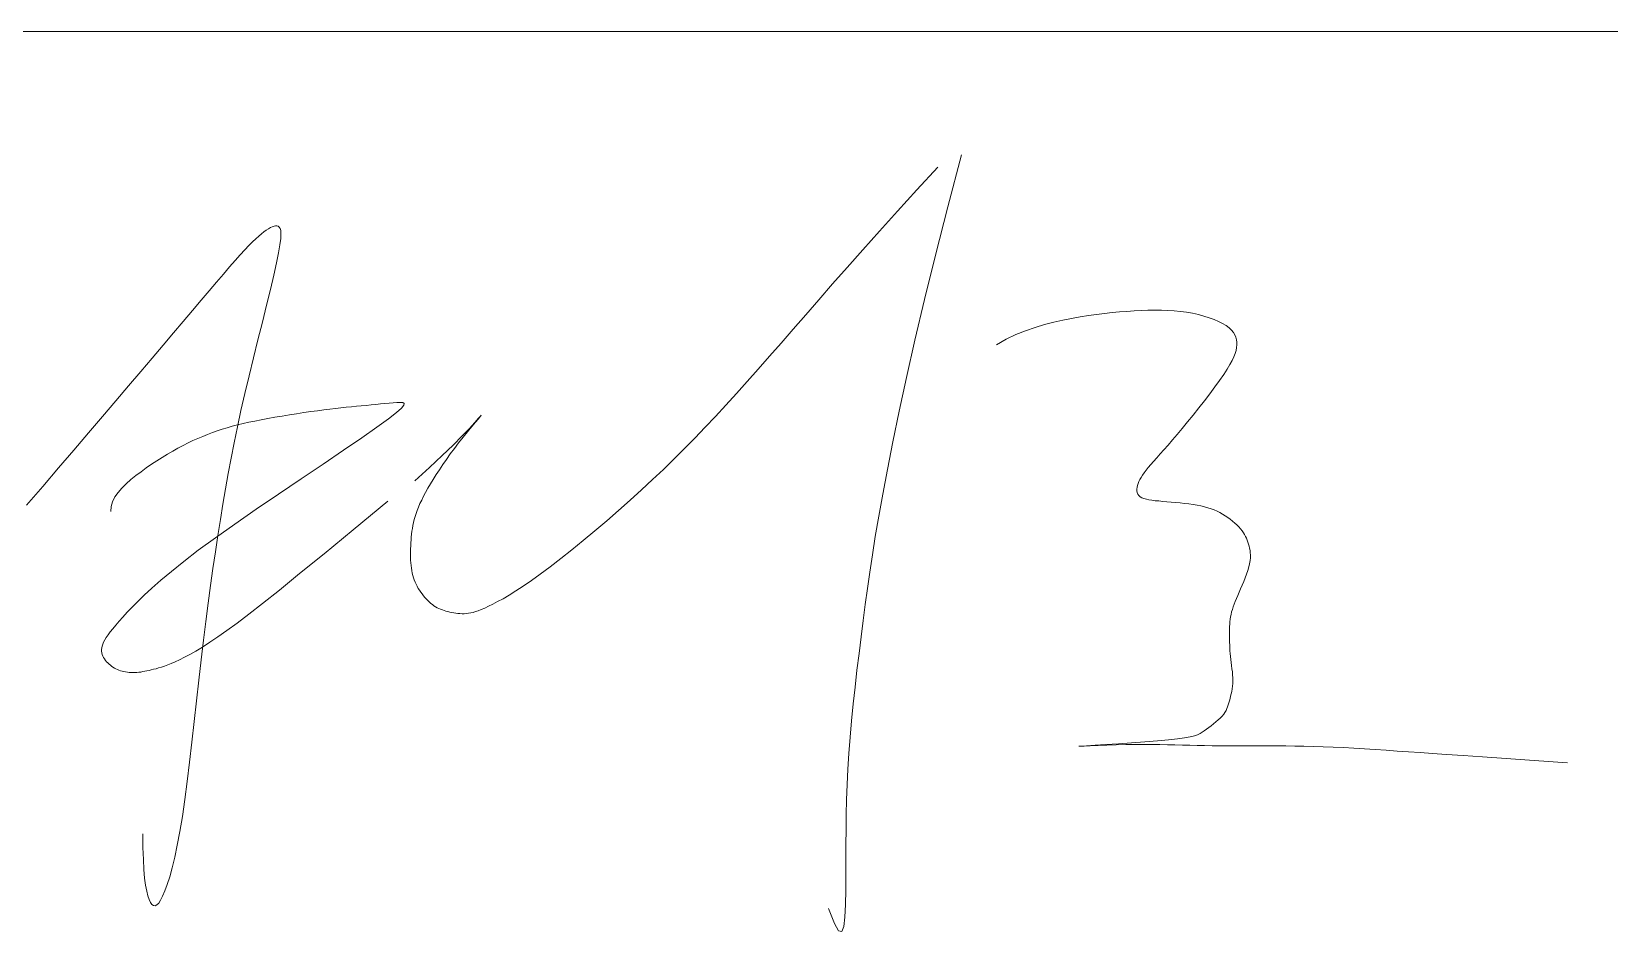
# Model space of a CAD drawing. Header units: millimetres. Extents: x 48 to 11980, y 100 to 8500.
# Drawn here: x 11536.3 to 11745.6, y 2240 to 2359.3 of the extents above; entities that cross this region are included whole.
import ezdxf

# ---------------------------------------------------------------- set-up
doc = ezdxf.new("R2010")
doc.units = ezdxf.units.MM
doc.linetypes.add('XKITLINE00', pattern=[0])
doc.layers.add('OtherObjectType', color=1, linetype='Continuous', lineweight=0)

# ---------------------------------------------------------------- blocks, each defined once
blk = doc.blocks.new('*A5')
at = {"layer": 'OtherObjectType', "color": 7, "linetype": 'XKITLINE00', "lineweight": 0}
for p, q in [((10798, 2359.29), (11879.38, 2359.29)), ((11659.63, 2342.96), (11657.8, 2336.04)), ((11653.71, 2338.31), (11656.48, 2341.33)), ((11651.14, 2335.49), (11653.71, 2338.31)), ((11657.8, 2336.04), (11656.17, 2329.65)), ((11568.45, 2333.5), (11568.65, 2333.54)), ((11568.65, 2333.54), (11568.84, 2333.53)), ((11568.84, 2333.53), (11569, 2333.48)), ((11648.76, 2332.85), (11651.14, 2335.49)), ((11565.61, 2331.4), (11566.04, 2331.81)), ((11566.04, 2331.81), (11566.43, 2332.17)), ((11566.43, 2332.17), (11566.79, 2332.47)), ((11566.79, 2332.47), (11567.12, 2332.73)), ((11567.12, 2332.73), (11567.42, 2332.95)), ((11567.42, 2332.95), (11567.71, 2333.15)), ((11567.71, 2333.15), (11567.97, 2333.3)), ((11567.97, 2333.3), (11568.22, 2333.42)), ((11568.22, 2333.42), (11568.45, 2333.5)), ((11569, 2333.48), (11569.15, 2333.38)), ((11569.15, 2333.38), (11569.26, 2333.19)), ((11569.34, 2331.85), (11569.23, 2331.02)), ((11569.26, 2333.19), (11569.34, 2332.9)), ((11569.34, 2332.9), (11569.37, 2332.46)), ((11569.37, 2332.46), (11569.34, 2331.85)), ((11646.54, 2330.37), (11648.76, 2332.85)), ((11563.31, 2328.95), (11563.98, 2329.7)), ((11563.98, 2329.7), (11564.59, 2330.35)), ((11564.59, 2330.35), (11565.13, 2330.92)), ((11565.13, 2330.92), (11565.61, 2331.4)), ((11569.05, 2329.96), (11568.78, 2328.62)), ((11569.23, 2331.02), (11569.05, 2329.96)), ((11644.48, 2328.03), (11646.54, 2330.37)), ((11656.17, 2329.65), (11654.73, 2323.76)), ((11561.73, 2327.14), (11562.56, 2328.1)), ((11562.56, 2328.1), (11563.31, 2328.95)), ((11568.78, 2328.62), (11568.41, 2326.99)), ((11642.54, 2325.83), (11644.48, 2328.03)), ((11559.83, 2324.92), (11560.82, 2326.08)), ((11560.82, 2326.08), (11561.73, 2327.14)), ((11568.41, 2326.99), (11567.97, 2325.11)), ((11640.71, 2323.74), (11642.54, 2325.83)), ((11557.63, 2322.31), (11558.77, 2323.66)), ((11558.77, 2323.66), (11559.83, 2324.92)), ((11567.97, 2325.11), (11567.45, 2323.02)), ((11638.98, 2321.75), (11640.71, 2323.74)), ((11654.73, 2323.76), (11653.46, 2318.37)), ((11556.41, 2320.86), (11557.63, 2322.31)), ((11567.45, 2323.02), (11566.9, 2320.78)), ((11637.31, 2319.84), (11638.98, 2321.75)), ((11671.86, 2320.76), (11673.06, 2321.03)), ((11673.06, 2321.03), (11674.22, 2321.25)), ((11674.22, 2321.25), (11675.36, 2321.46)), ((11675.36, 2321.46), (11676.46, 2321.63)), ((11676.46, 2321.63), (11677.54, 2321.79)), ((11677.54, 2321.79), (11678.58, 2321.92)), ((11678.58, 2321.92), (11679.6, 2322.03)), ((11679.6, 2322.03), (11680.6, 2322.13)), ((11680.6, 2322.13), (11681.57, 2322.2)), ((11681.57, 2322.2), (11682.52, 2322.26)), ((11682.52, 2322.26), (11683.46, 2322.31)), ((11683.46, 2322.31), (11684.37, 2322.34)), ((11684.37, 2322.34), (11685.27, 2322.36)), ((11685.27, 2322.36), (11686.14, 2322.35)), ((11686.14, 2322.35), (11687, 2322.32)), ((11687, 2322.32), (11687.85, 2322.27)), ((11687.85, 2322.27), (11688.67, 2322.19)), ((11688.67, 2322.19), (11689.48, 2322.08)), ((11689.48, 2322.08), (11690.28, 2321.94)), ((11690.28, 2321.94), (11691.05, 2321.77)), ((11691.05, 2321.77), (11691.79, 2321.57)), ((11691.79, 2321.57), (11692.49, 2321.35)), ((11692.49, 2321.35), (11693.14, 2321.12)), ((11693.14, 2321.12), (11693.74, 2320.86)), ((11553.75, 2317.71), (11555.12, 2319.33)), ((11555.12, 2319.33), (11556.41, 2320.86)), ((11566.9, 2320.78), (11566.31, 2318.43)), ((11635.71, 2318), (11637.31, 2319.84)), ((11665.57, 2318.5), (11666.86, 2319.11)), ((11666.86, 2319.11), (11668.13, 2319.63)), ((11668.13, 2319.63), (11669.4, 2320.07)), ((11669.4, 2320.07), (11670.64, 2320.45)), ((11670.64, 2320.45), (11671.86, 2320.76)), ((11693.74, 2320.86), (11694.27, 2320.59)), ((11694.27, 2320.59), (11694.74, 2320.31)), ((11694.74, 2320.31), (11695.12, 2320.02)), ((11695.12, 2320.02), (11695.44, 2319.72)), ((11695.44, 2319.72), (11695.69, 2319.41)), ((11695.69, 2319.41), (11695.88, 2319.1)), ((11695.88, 2319.1), (11696.01, 2318.77)), ((11552.3, 2316), (11553.75, 2317.71)), ((11566.31, 2318.43), (11565.72, 2316.04)), ((11634.17, 2316.24), (11635.71, 2318)), ((11653.46, 2318.37), (11652.35, 2313.44)), ((11664.28, 2317.78), (11665.57, 2318.5)), ((11696.05, 2317.02), (11695.93, 2316.62)), ((11696.01, 2318.77), (11696.1, 2318.44)), ((11696.11, 2317.4), (11696.05, 2317.02)), ((11696.1, 2318.44), (11696.14, 2318.1)), ((11696.14, 2317.75), (11696.11, 2317.4)), ((11696.14, 2318.1), (11696.14, 2317.75)), ((11550.77, 2314.21), (11552.3, 2316)), ((11565.72, 2316.04), (11565.14, 2313.65)), ((11632.67, 2314.54), (11634.17, 2316.24)), ((11695.24, 2315.14), (11694.87, 2314.52)), ((11695.54, 2315.69), (11695.24, 2315.14)), ((11695.76, 2316.18), (11695.54, 2315.69)), ((11695.93, 2316.62), (11695.76, 2316.18)), ((11549.16, 2312.32), (11550.77, 2314.21)), ((11565.14, 2313.65), (11564.58, 2311.3)), ((11629.78, 2311.32), (11631.21, 2312.9)), ((11631.21, 2312.9), (11632.67, 2314.54)), ((11652.35, 2313.44), (11651.38, 2308.96)), ((11693.87, 2313.04), (11693.25, 2312.18)), ((11694.41, 2313.82), (11693.87, 2313.04)), ((11694.87, 2314.52), (11694.41, 2313.82)), ((11547.47, 2310.34), (11549.16, 2312.32)), ((11564.58, 2311.3), (11564.07, 2309.05)), ((11628.38, 2309.78), (11629.78, 2311.32)), ((11692.57, 2311.28), (11691.86, 2310.34)), ((11693.25, 2312.18), (11692.57, 2311.28)), ((11545.7, 2308.26), (11547.47, 2310.34)), ((11564.07, 2309.05), (11563.59, 2306.88)), ((11569.52, 2308.32), (11570.49, 2308.47)), ((11570.49, 2308.47), (11571.45, 2308.63)), ((11571.45, 2308.63), (11572.4, 2308.77)), ((11572.4, 2308.77), (11573.33, 2308.91)), ((11573.33, 2308.91), (11574.21, 2309.03)), ((11574.21, 2309.03), (11575.05, 2309.14)), ((11575.05, 2309.14), (11575.85, 2309.24)), ((11575.85, 2309.24), (11576.61, 2309.33)), ((11576.61, 2309.33), (11577.33, 2309.41)), ((11577.33, 2309.41), (11578.03, 2309.48)), ((11578.03, 2309.48), (11578.71, 2309.55)), ((11578.71, 2309.55), (11579.37, 2309.62)), ((11579.37, 2309.62), (11580.03, 2309.68)), ((11580.03, 2309.68), (11580.68, 2309.74)), ((11580.68, 2309.74), (11581.32, 2309.81)), ((11581.32, 2309.81), (11581.96, 2309.87)), ((11581.96, 2309.87), (11582.57, 2309.92)), ((11582.57, 2309.92), (11583.16, 2309.98)), ((11583.16, 2309.98), (11583.73, 2310.02)), ((11584.69, 2308.77), (11583.62, 2307.95)), ((11583.73, 2310.02), (11584.26, 2310.07)), ((11584.26, 2310.07), (11584.76, 2310.1)), ((11585.35, 2309.36), (11584.69, 2308.77)), ((11584.76, 2310.1), (11585.2, 2310.12)), ((11585.2, 2310.12), (11585.54, 2310.1)), ((11585.67, 2309.76), (11585.35, 2309.36)), ((11585.54, 2310.1), (11585.72, 2309.99)), ((11585.72, 2309.99), (11585.67, 2309.76)), ((11595.94, 2308.43), (11595.83, 2308.29)), ((11595.87, 2308.35), (11595.94, 2308.43)), ((11627, 2308.28), (11628.38, 2309.78)), ((11651.38, 2308.96), (11650.54, 2304.9)), ((11690.37, 2308.45), (11689.63, 2307.54)), ((11691.12, 2309.39), (11690.37, 2308.45)), ((11691.86, 2310.34), (11691.12, 2309.39)), ((11543.84, 2306.09), (11545.7, 2308.26)), ((11560.29, 2306.13), (11560.93, 2306.36)), ((11560.93, 2306.36), (11561.58, 2306.57)), ((11561.58, 2306.57), (11562.25, 2306.77)), ((11562.25, 2306.77), (11562.92, 2306.96)), ((11562.92, 2306.96), (11563.62, 2307.14)), ((11563.59, 2306.88), (11563.16, 2304.78)), ((11563.62, 2307.14), (11564.35, 2307.32)), ((11564.35, 2307.32), (11565.11, 2307.49)), ((11565.11, 2307.49), (11565.91, 2307.66)), ((11565.91, 2307.66), (11566.75, 2307.82)), ((11566.75, 2307.82), (11567.64, 2307.99)), ((11567.64, 2307.99), (11568.57, 2308.15)), ((11568.57, 2308.15), (11569.52, 2308.32)), ((11582.1, 2306.84), (11580.09, 2305.45)), ((11583.62, 2307.95), (11582.1, 2306.84)), ((11593.39, 2305.69), (11594.36, 2306.69)), ((11594.67, 2306.92), (11594.12, 2306.24)), ((11594.36, 2306.69), (11595.09, 2307.47)), ((11595.16, 2307.5), (11594.67, 2306.92)), ((11595.09, 2307.47), (11595.59, 2308.03)), ((11595.56, 2307.97), (11595.16, 2307.5)), ((11595.83, 2308.29), (11595.56, 2307.97)), ((11595.59, 2308.03), (11595.87, 2308.35)), ((11624.25, 2305.4), (11625.63, 2306.83)), ((11625.63, 2306.83), (11627, 2308.28)), ((11688.92, 2306.68), (11688.25, 2305.88)), ((11689.63, 2307.54), (11688.92, 2306.68)), ((11541.89, 2303.81), (11543.84, 2306.09)), ((11555.71, 2304.05), (11556.38, 2304.41)), ((11556.38, 2304.41), (11557.05, 2304.75)), ((11557.05, 2304.75), (11557.7, 2305.06)), ((11557.7, 2305.06), (11558.35, 2305.35)), ((11558.35, 2305.35), (11559, 2305.63)), ((11559, 2305.63), (11559.64, 2305.89)), ((11559.64, 2305.89), (11560.29, 2306.13)), ((11563.16, 2304.78), (11562.75, 2302.72)), ((11580.09, 2305.45), (11577.67, 2303.8)), ((11590.75, 2303.09), (11592.19, 2304.48)), ((11592.19, 2304.48), (11593.39, 2305.69)), ((11592.94, 2304.77), (11592.37, 2304.02)), ((11593.53, 2305.51), (11592.94, 2304.77)), ((11594.12, 2306.24), (11593.53, 2305.51)), ((11622.88, 2304), (11624.25, 2305.4)), ((11650.54, 2304.9), (11649.81, 2301.25)), ((11687.04, 2304.48), (11686.49, 2303.86)), ((11687.62, 2305.15), (11687.04, 2304.48)), ((11688.25, 2305.88), (11687.62, 2305.15)), ((11539.87, 2301.44), (11541.89, 2303.81)), ((11552.2, 2301.93), (11552.91, 2302.39)), ((11552.91, 2302.39), (11553.61, 2302.84)), ((11553.61, 2302.84), (11554.32, 2303.27)), ((11554.32, 2303.27), (11555.02, 2303.67)), ((11555.02, 2303.67), (11555.71, 2304.05)), ((11562.75, 2302.72), (11562.37, 2300.69)), ((11577.67, 2303.8), (11574.95, 2301.96)), ((11589.06, 2301.51), (11590.75, 2303.09)), ((11591.32, 2302.58), (11590.84, 2301.88)), ((11591.83, 2303.29), (11591.32, 2302.58)), ((11592.37, 2304.02), (11591.83, 2303.29)), ((11620.09, 2301.25), (11621.49, 2302.61)), ((11621.49, 2302.61), (11622.88, 2304)), ((11685.12, 2302.31), (11684.74, 2301.88)), ((11685.53, 2302.78), (11685.12, 2302.31)), ((11685.99, 2303.3), (11685.53, 2302.78)), ((11686.49, 2303.86), (11685.99, 2303.3)), ((11537.77, 2298.99), (11539.87, 2301.44)), ((11549.47, 2299.89), (11550.13, 2300.42)), ((11550.13, 2300.42), (11550.81, 2300.94)), ((11550.81, 2300.94), (11551.5, 2301.44)), ((11551.5, 2301.44), (11552.2, 2301.93)), ((11562.37, 2300.69), (11562.01, 2298.67)), ((11574.95, 2301.96), (11572.04, 2300)), ((11587.11, 2299.75), (11589.06, 2301.51)), ((11589.96, 2300.55), (11589.56, 2299.92)), ((11590.38, 2301.2), (11589.96, 2300.55)), ((11590.84, 2301.88), (11590.38, 2301.2)), ((11618.66, 2299.89), (11620.09, 2301.25)), ((11649.81, 2301.25), (11649.19, 2297.98)), ((11683.45, 2300.19), (11683.29, 2299.92)), ((11683.64, 2300.48), (11683.45, 2300.19)), ((11683.86, 2300.79), (11683.64, 2300.48)), ((11684.12, 2301.13), (11683.86, 2300.79)), ((11684.41, 2301.49), (11684.12, 2301.13)), ((11684.74, 2301.88), (11684.41, 2301.49)), ((11535.61, 2296.49), (11537.77, 2298.99)), ((11547.35, 2297.59), (11547.77, 2298.19)), ((11547.77, 2298.19), (11548.27, 2298.78)), ((11548.27, 2298.78), (11548.85, 2299.34)), ((11548.85, 2299.34), (11549.47, 2299.89)), ((11562.01, 2298.67), (11561.66, 2296.64)), ((11569.05, 2297.98), (11566.08, 2295.96)), ((11572.04, 2300), (11569.05, 2297.98)), ((11588.56, 2298.2), (11588.28, 2297.68)), ((11588.86, 2298.75), (11588.56, 2298.2)), ((11589.2, 2299.32), (11588.86, 2298.75)), ((11589.56, 2299.92), (11589.2, 2299.32)), ((11615.7, 2297.17), (11617.2, 2298.53)), ((11617.2, 2298.53), (11618.66, 2299.89)), ((11649.19, 2297.98), (11648.66, 2295.04)), ((11682.93, 2298.88), (11682.9, 2298.63)), ((11682.9, 2298.63), (11682.91, 2298.39)), ((11682.91, 2298.39), (11682.95, 2298.17)), ((11682.98, 2299.13), (11682.93, 2298.88)), ((11682.95, 2298.17), (11683.04, 2297.96)), ((11683.06, 2299.39), (11682.98, 2299.13)), ((11683.04, 2297.96), (11683.17, 2297.78)), ((11683.16, 2299.65), (11683.06, 2299.39)), ((11683.29, 2299.92), (11683.16, 2299.65)), ((11546.82, 2295.65), (11546.86, 2296.32)), ((11546.86, 2296.32), (11547.04, 2296.97)), ((11547.04, 2296.97), (11547.35, 2297.59)), ((11561.66, 2296.64), (11561.33, 2294.59)), ((11566.08, 2295.96), (11563.25, 2294)), ((11578.95, 2293.24), (11583.53, 2297.02)), ((11587.61, 2296.26), (11587.44, 2295.82)), ((11587.81, 2296.72), (11587.61, 2296.26)), ((11588.04, 2297.19), (11587.81, 2296.72)), ((11588.28, 2297.68), (11588.04, 2297.19)), ((11614.16, 2295.81), (11615.7, 2297.17)), ((11683.17, 2297.78), (11683.34, 2297.62)), ((11683.34, 2297.62), (11683.56, 2297.49)), ((11683.56, 2297.49), (11683.83, 2297.38)), ((11683.83, 2297.38), (11684.15, 2297.29)), ((11684.15, 2297.29), (11684.5, 2297.21)), ((11684.5, 2297.21), (11684.9, 2297.15)), ((11684.9, 2297.15), (11685.34, 2297.1)), ((11685.34, 2297.1), (11685.82, 2297.06)), ((11685.82, 2297.06), (11686.33, 2297.01)), ((11686.33, 2297.01), (11686.87, 2296.97)), ((11686.87, 2296.97), (11687.44, 2296.92)), ((11687.44, 2296.92), (11688.02, 2296.87)), ((11688.02, 2296.87), (11688.62, 2296.81)), ((11688.62, 2296.81), (11689.21, 2296.74)), ((11689.21, 2296.74), (11689.79, 2296.67)), ((11689.79, 2296.67), (11690.35, 2296.59)), ((11690.35, 2296.59), (11690.89, 2296.5)), ((11690.89, 2296.5), (11691.4, 2296.4)), ((11691.4, 2296.4), (11691.88, 2296.29)), ((11691.88, 2296.29), (11692.32, 2296.16)), ((11692.32, 2296.16), (11692.75, 2296.02)), ((11692.75, 2296.02), (11693.15, 2295.87)), ((11693.15, 2295.87), (11693.53, 2295.7)), ((11563.25, 2294), (11560.67, 2292.17)), ((11561.33, 2294.59), (11561, 2292.49)), ((11586.87, 2293.81), (11586.8, 2293.42)), ((11586.95, 2294.19), (11586.87, 2293.81)), ((11587.04, 2294.59), (11586.95, 2294.19)), ((11587.16, 2294.99), (11587.04, 2294.59)), ((11587.29, 2295.4), (11587.16, 2294.99)), ((11587.44, 2295.82), (11587.29, 2295.4)), ((11611.02, 2293.11), (11612.59, 2294.45)), ((11612.59, 2294.45), (11614.16, 2295.81)), ((11648.66, 2295.04), (11648.2, 2292.37)), ((11693.53, 2295.7), (11693.91, 2295.52)), ((11693.91, 2295.52), (11694.27, 2295.32)), ((11694.27, 2295.32), (11694.62, 2295.11)), ((11694.62, 2295.11), (11694.96, 2294.88)), ((11694.96, 2294.88), (11695.29, 2294.64)), ((11695.29, 2294.64), (11695.6, 2294.39)), ((11695.6, 2294.39), (11695.89, 2294.14)), ((11695.89, 2294.14), (11696.17, 2293.88)), ((11696.17, 2293.88), (11696.42, 2293.62)), ((11560.67, 2292.17), (11558.41, 2290.52)), ((11561, 2292.49), (11560.67, 2290.34)), ((11575.08, 2290.07), (11578.95, 2293.24)), ((11586.63, 2291.89), (11586.6, 2291.5)), ((11586.66, 2292.28), (11586.63, 2291.89)), ((11586.7, 2292.66), (11586.66, 2292.28)), ((11586.75, 2293.04), (11586.7, 2292.66)), ((11586.8, 2293.42), (11586.75, 2293.04)), ((11607.94, 2290.58), (11609.46, 2291.82)), ((11609.46, 2291.82), (11611.02, 2293.11)), ((11648.2, 2292.37), (11647.81, 2289.92)), ((11696.42, 2293.62), (11696.65, 2293.36)), ((11696.65, 2293.36), (11696.85, 2293.11)), ((11696.85, 2293.11), (11697.02, 2292.86)), ((11697.02, 2292.86), (11697.17, 2292.61)), ((11697.17, 2292.61), (11697.31, 2292.36)), ((11697.31, 2292.36), (11697.42, 2292.11)), ((11697.42, 2292.11), (11697.53, 2291.86)), ((11697.53, 2291.86), (11697.62, 2291.61)), ((11558.41, 2290.52), (11556.48, 2289.05)), ((11560.67, 2290.34), (11560.35, 2288.13)), ((11571.85, 2287.43), (11575.08, 2290.07)), ((11586.56, 2290.72), (11586.55, 2290.33)), ((11586.55, 2290.33), (11586.55, 2289.94)), ((11586.55, 2289.94), (11586.56, 2289.57)), ((11586.58, 2291.11), (11586.56, 2290.72)), ((11586.56, 2289.57), (11586.57, 2289.2)), ((11586.6, 2291.5), (11586.58, 2291.11)), ((11606.47, 2289.42), (11607.94, 2290.58)), ((11647.81, 2289.92), (11647.46, 2287.64)), ((11697.62, 2291.61), (11697.7, 2291.35)), ((11697.7, 2291.35), (11697.78, 2291.08)), ((11697.78, 2291.08), (11697.85, 2290.8)), ((11697.85, 2290.8), (11697.91, 2290.51)), ((11697.91, 2290.51), (11697.94, 2290.21)), ((11697.94, 2290.21), (11697.96, 2289.88)), ((11697.96, 2289.88), (11697.95, 2289.53)), ((11554.83, 2287.73), (11553.43, 2286.56)), ((11556.48, 2289.05), (11554.83, 2287.73)), ((11560.35, 2288.13), (11560.03, 2285.86)), ((11586.57, 2289.2), (11586.59, 2288.84)), ((11586.59, 2288.84), (11586.63, 2288.49)), ((11586.63, 2288.49), (11586.67, 2288.16)), ((11586.67, 2288.16), (11586.73, 2287.83)), ((11586.73, 2287.83), (11586.79, 2287.51)), ((11586.79, 2287.51), (11586.87, 2287.19)), ((11603.77, 2287.37), (11605.07, 2288.34)), ((11605.07, 2288.34), (11606.47, 2289.42)), ((11647.46, 2287.64), (11647.15, 2285.46)), ((11697.6, 2287.85), (11697.44, 2287.37)), ((11697.74, 2288.31), (11697.6, 2287.85)), ((11697.84, 2288.75), (11697.74, 2288.31)), ((11697.92, 2289.16), (11697.84, 2288.75)), ((11697.95, 2289.53), (11697.92, 2289.16)), ((11552.24, 2285.52), (11551.24, 2284.58)), ((11553.43, 2286.56), (11552.24, 2285.52)), ((11560.03, 2285.86), (11559.72, 2283.52)), ((11569.16, 2285.26), (11571.85, 2287.43)), ((11586.87, 2287.19), (11586.96, 2286.89)), ((11586.96, 2286.89), (11587.06, 2286.59)), ((11587.06, 2286.59), (11587.17, 2286.3)), ((11587.17, 2286.3), (11587.3, 2286.02)), ((11587.3, 2286.02), (11587.44, 2285.75)), ((11587.44, 2285.75), (11587.58, 2285.48)), ((11587.58, 2285.48), (11587.74, 2285.23)), ((11600.51, 2285.13), (11601.49, 2285.77)), ((11601.49, 2285.77), (11602.58, 2286.51)), ((11602.58, 2286.51), (11603.77, 2287.37)), ((11647.15, 2285.46), (11646.86, 2283.35)), ((11696.65, 2285.42), (11696.46, 2284.96)), ((11696.86, 2285.9), (11696.65, 2285.42)), ((11697.06, 2286.38), (11696.86, 2285.9)), ((11697.25, 2286.88), (11697.06, 2286.38)), ((11697.44, 2287.37), (11697.25, 2286.88)), ((11550.39, 2283.75), (11549.65, 2283)), ((11551.24, 2284.58), (11550.39, 2283.75)), ((11559.72, 2283.52), (11559.41, 2281.1)), ((11565.1, 2282.06), (11566.94, 2283.49)), ((11566.94, 2283.49), (11569.16, 2285.26)), ((11587.74, 2285.23), (11587.91, 2284.98)), ((11587.91, 2284.98), (11588.08, 2284.74)), ((11588.08, 2284.74), (11588.26, 2284.5)), ((11588.26, 2284.5), (11588.45, 2284.28)), ((11588.45, 2284.28), (11588.64, 2284.07)), ((11588.64, 2284.07), (11588.83, 2283.86)), ((11588.83, 2283.86), (11589.03, 2283.67)), ((11589.03, 2283.67), (11589.24, 2283.49)), ((11589.24, 2283.49), (11589.45, 2283.33)), ((11589.45, 2283.33), (11589.66, 2283.17)), ((11596.9, 2283.11), (11597.47, 2283.39)), ((11597.47, 2283.39), (11598.11, 2283.72)), ((11598.11, 2283.72), (11598.83, 2284.11)), ((11598.83, 2284.11), (11599.62, 2284.58)), ((11599.62, 2284.58), (11600.51, 2285.13)), ((11646.86, 2283.35), (11646.59, 2281.23)), ((11695.8, 2283.38), (11695.67, 2283.03)), ((11695.94, 2283.75), (11695.8, 2283.38)), ((11696.1, 2284.13), (11695.94, 2283.75)), ((11696.27, 2284.54), (11696.1, 2284.13)), ((11696.46, 2284.96), (11696.27, 2284.54)), ((11548.41, 2281.68), (11547.9, 2281.12)), ((11548.99, 2282.31), (11548.41, 2281.68)), ((11549.65, 2283), (11548.99, 2282.31)), ((11563.55, 2280.88), (11565.1, 2282.06)), ((11589.66, 2283.17), (11589.88, 2283.03)), ((11589.88, 2283.03), (11590.1, 2282.91)), ((11590.1, 2282.91), (11590.32, 2282.8)), ((11590.32, 2282.8), (11590.55, 2282.7)), ((11590.55, 2282.7), (11590.78, 2282.61)), ((11590.78, 2282.61), (11591.02, 2282.53)), ((11591.02, 2282.53), (11591.26, 2282.46)), ((11591.26, 2282.46), (11591.51, 2282.39)), ((11591.51, 2282.39), (11591.76, 2282.33)), ((11591.76, 2282.33), (11592.02, 2282.28)), ((11592.02, 2282.28), (11592.29, 2282.23)), ((11592.29, 2282.23), (11592.56, 2282.19)), ((11592.56, 2282.19), (11592.84, 2282.16)), ((11592.84, 2282.16), (11593.11, 2282.13)), ((11593.11, 2282.13), (11593.4, 2282.12)), ((11593.4, 2282.12), (11593.68, 2282.12)), ((11593.68, 2282.12), (11593.96, 2282.14)), ((11593.96, 2282.14), (11594.25, 2282.17)), ((11594.25, 2282.17), (11594.54, 2282.22)), ((11594.54, 2282.22), (11594.85, 2282.29)), ((11594.85, 2282.29), (11595.18, 2282.39)), ((11595.18, 2282.39), (11595.54, 2282.52)), ((11595.54, 2282.52), (11595.94, 2282.68)), ((11595.94, 2282.68), (11596.39, 2282.87)), ((11596.39, 2282.87), (11596.9, 2283.11)), ((11646.59, 2281.23), (11646.31, 2279.07)), ((11695.27, 2281.38), (11695.24, 2281.06)), ((11695.32, 2281.71), (11695.27, 2281.38)), ((11695.38, 2282.03), (11695.32, 2281.71)), ((11695.46, 2282.36), (11695.38, 2282.03)), ((11695.56, 2282.69), (11695.46, 2282.36)), ((11695.67, 2283.03), (11695.56, 2282.69)), ((11546.44, 2279.32), (11546.2, 2278.97)), ((11546.72, 2279.71), (11546.44, 2279.32)), ((11547.06, 2280.13), (11546.72, 2279.71)), ((11547.45, 2280.6), (11547.06, 2280.13)), ((11547.9, 2281.12), (11547.45, 2280.6)), ((11559.41, 2281.1), (11559.1, 2278.6)), ((11561.01, 2279.06), (11562.21, 2279.9)), ((11562.21, 2279.9), (11563.55, 2280.88)), ((11695.2, 2280.4), (11695.19, 2280.06)), ((11695.19, 2280.06), (11695.19, 2279.73)), ((11695.19, 2279.73), (11695.19, 2279.38)), ((11695.19, 2279.38), (11695.19, 2279.04)), ((11695.21, 2280.73), (11695.2, 2280.4)), ((11695.24, 2281.06), (11695.21, 2280.73)), ((11545.59, 2277.58), (11545.57, 2277.36)), ((11545.57, 2277.36), (11545.58, 2277.14)), ((11545.58, 2277.14), (11545.61, 2276.93)), ((11545.64, 2277.82), (11545.59, 2277.58)), ((11545.73, 2278.08), (11545.64, 2277.82)), ((11545.85, 2278.35), (11545.73, 2278.08)), ((11546.01, 2278.65), (11545.85, 2278.35)), ((11546.2, 2278.97), (11546.01, 2278.65)), ((11557.28, 2276.72), (11558.07, 2277.17)), ((11558.07, 2277.17), (11558.95, 2277.7)), ((11559.1, 2278.6), (11558.79, 2276.01)), ((11558.95, 2277.7), (11559.93, 2278.33)), ((11559.93, 2278.33), (11561.01, 2279.06)), ((11646.31, 2279.07), (11646.04, 2276.86)), ((11695.19, 2279.04), (11695.19, 2278.68)), ((11695.19, 2278.68), (11695.2, 2278.33)), ((11695.2, 2278.33), (11695.21, 2277.96)), ((11695.21, 2277.96), (11695.22, 2277.59)), ((11695.22, 2277.59), (11695.24, 2277.21)), ((11695.24, 2277.21), (11695.27, 2276.83)), ((11545.61, 2276.93), (11545.67, 2276.72)), ((11545.67, 2276.72), (11545.75, 2276.51)), ((11545.75, 2276.51), (11545.85, 2276.31)), ((11545.85, 2276.31), (11545.97, 2276.12)), ((11545.97, 2276.12), (11546.1, 2275.93)), ((11546.1, 2275.93), (11546.25, 2275.75)), ((11546.25, 2275.75), (11546.4, 2275.59)), ((11546.4, 2275.59), (11546.57, 2275.43)), ((11546.57, 2275.43), (11546.74, 2275.28)), ((11546.74, 2275.28), (11546.91, 2275.15)), ((11546.91, 2275.15), (11547.09, 2275.02)), ((11547.09, 2275.02), (11547.28, 2274.91)), ((11547.28, 2274.91), (11547.47, 2274.81)), ((11552.8, 2274.83), (11553.14, 2274.93)), ((11553.14, 2274.93), (11553.51, 2275.04)), ((11553.51, 2275.04), (11553.91, 2275.17)), ((11553.91, 2275.17), (11554.35, 2275.34)), ((11554.35, 2275.34), (11554.82, 2275.53)), ((11554.82, 2275.53), (11555.35, 2275.76)), ((11555.35, 2275.76), (11555.93, 2276.02)), ((11555.93, 2276.02), (11556.57, 2276.34)), ((11556.57, 2276.34), (11557.28, 2276.72)), ((11558.79, 2276.01), (11558.49, 2273.32)), ((11646.04, 2276.86), (11645.77, 2274.63)), ((11695.27, 2276.83), (11695.3, 2276.44)), ((11695.3, 2276.44), (11695.35, 2276.04)), ((11695.35, 2276.04), (11695.4, 2275.64)), ((11695.4, 2275.64), (11695.46, 2275.23)), ((11695.46, 2275.23), (11695.51, 2274.83)), ((11547.47, 2274.81), (11547.67, 2274.72)), ((11547.67, 2274.72), (11547.88, 2274.64)), ((11547.88, 2274.64), (11548.09, 2274.56)), ((11548.09, 2274.56), (11548.31, 2274.5)), ((11548.31, 2274.5), (11548.54, 2274.45)), ((11548.54, 2274.45), (11548.77, 2274.4)), ((11548.77, 2274.4), (11549.01, 2274.36)), ((11549.01, 2274.36), (11549.25, 2274.34)), ((11549.25, 2274.34), (11549.5, 2274.32)), ((11549.5, 2274.32), (11549.75, 2274.31)), ((11549.75, 2274.31), (11550, 2274.32)), ((11550, 2274.32), (11550.25, 2274.33)), ((11550.25, 2274.33), (11550.51, 2274.36)), ((11550.51, 2274.36), (11550.77, 2274.39)), ((11550.77, 2274.39), (11551.04, 2274.44)), ((11551.04, 2274.44), (11551.31, 2274.49)), ((11551.31, 2274.49), (11551.59, 2274.54)), ((11551.59, 2274.54), (11551.87, 2274.6)), ((11551.87, 2274.6), (11552.17, 2274.67)), ((11552.17, 2274.67), (11552.47, 2274.75)), ((11552.47, 2274.75), (11552.8, 2274.83)), ((11558.49, 2273.32), (11558.18, 2270.59)), ((11645.77, 2274.63), (11645.51, 2272.39)), ((11695.51, 2274.83), (11695.56, 2274.42)), ((11695.56, 2274.42), (11695.59, 2274.02)), ((11695.61, 2272.87), (11695.58, 2272.51)), ((11695.59, 2274.02), (11695.62, 2273.63)), ((11695.62, 2273.24), (11695.61, 2272.87)), ((11695.62, 2273.63), (11695.62, 2273.24)), ((11645.51, 2272.39), (11645.27, 2270.16)), ((11695.25, 2270.86), (11695.17, 2270.58)), ((11695.32, 2271.17), (11695.25, 2270.86)), ((11695.4, 2271.48), (11695.32, 2271.17)), ((11695.47, 2271.81), (11695.4, 2271.48)), ((11695.53, 2272.15), (11695.47, 2271.81)), ((11695.58, 2272.51), (11695.53, 2272.15)), ((11558.18, 2270.59), (11557.87, 2267.84)), ((11645.27, 2270.16), (11645.05, 2267.93)), ((11694.41, 2268.8), (11694.2, 2268.55)), ((11694.58, 2269.04), (11694.41, 2268.8)), ((11694.72, 2269.29), (11694.58, 2269.04)), ((11694.83, 2269.53), (11694.72, 2269.29)), ((11694.93, 2269.78), (11694.83, 2269.53)), ((11695.02, 2270.04), (11694.93, 2269.78)), ((11695.09, 2270.3), (11695.02, 2270.04)), ((11695.17, 2270.58), (11695.09, 2270.3)), ((11557.87, 2267.84), (11557.56, 2265.11)), ((11645.05, 2267.93), (11644.85, 2265.74)), ((11691.83, 2266.6), (11691.56, 2266.41)), ((11692.12, 2266.81), (11691.83, 2266.6)), ((11692.43, 2267.03), (11692.12, 2266.81)), ((11692.75, 2267.27), (11692.43, 2267.03)), ((11693.07, 2267.52), (11692.75, 2267.27)), ((11693.38, 2267.77), (11693.07, 2267.52)), ((11693.68, 2268.03), (11693.38, 2267.77)), ((11693.96, 2268.29), (11693.68, 2268.03)), ((11694.2, 2268.55), (11693.96, 2268.29)), ((11557.56, 2265.11), (11557.25, 2262.44)), ((11644.85, 2265.74), (11644.69, 2263.6)), ((11675.47, 2264.56), (11675.21, 2264.54)), ((11675.21, 2264.54), (11675.37, 2264.55)), ((11675.37, 2264.55), (11675.9, 2264.58)), ((11676.21, 2264.6), (11675.47, 2264.56)), ((11675.9, 2264.58), (11676.71, 2264.62)), ((11677.35, 2264.67), (11676.21, 2264.6)), ((11676.71, 2264.62), (11677.74, 2264.66)), ((11678.79, 2264.77), (11677.35, 2264.67)), ((11677.74, 2264.66), (11678.92, 2264.71)), ((11680.44, 2264.87), (11678.79, 2264.77)), ((11678.92, 2264.71), (11680.17, 2264.75)), ((11680.17, 2264.75), (11681.43, 2264.78)), ((11682.19, 2265), (11680.44, 2264.87)), ((11681.43, 2264.78), (11682.63, 2264.8)), ((11683.95, 2265.13), (11682.19, 2265)), ((11682.63, 2264.8), (11683.77, 2264.8)), ((11683.77, 2264.8), (11684.87, 2264.79)), ((11685.61, 2265.26), (11683.95, 2265.13)), ((11684.87, 2264.79), (11685.92, 2264.77)), ((11687.08, 2265.4), (11685.61, 2265.26)), ((11685.92, 2264.77), (11686.94, 2264.75)), ((11686.94, 2264.75), (11687.94, 2264.72)), ((11688.28, 2265.53), (11687.08, 2265.4)), ((11687.94, 2264.72), (11688.93, 2264.69)), ((11689.23, 2265.66), (11688.28, 2265.53)), ((11688.93, 2264.69), (11689.91, 2264.67)), ((11689.96, 2265.8), (11689.23, 2265.66)), ((11689.91, 2264.67), (11690.89, 2264.65)), ((11690.52, 2265.94), (11689.96, 2265.8)), ((11690.94, 2266.08), (11690.52, 2265.94)), ((11690.89, 2264.65), (11691.88, 2264.63)), ((11691.28, 2266.24), (11690.94, 2266.08)), ((11691.56, 2266.41), (11691.28, 2266.24)), ((11691.88, 2264.63), (11692.88, 2264.62)), ((11692.88, 2264.62), (11693.89, 2264.62)), ((11693.89, 2264.62), (11694.91, 2264.61)), ((11694.91, 2264.61), (11695.95, 2264.61)), ((11695.95, 2264.61), (11697, 2264.61)), ((11697, 2264.61), (11698.08, 2264.61)), ((11698.08, 2264.61), (11699.18, 2264.61)), ((11699.18, 2264.61), (11700.3, 2264.61)), ((11700.3, 2264.61), (11701.45, 2264.6)), ((11701.45, 2264.6), (11702.63, 2264.59)), ((11702.63, 2264.59), (11703.83, 2264.58)), ((11703.83, 2264.58), (11705.06, 2264.56)), ((11705.06, 2264.56), (11706.32, 2264.52)), ((11706.32, 2264.52), (11707.61, 2264.48)), ((11707.61, 2264.48), (11708.93, 2264.42)), ((11557.25, 2262.44), (11556.94, 2259.88)), ((11644.69, 2263.6), (11644.56, 2261.51)), ((11708.93, 2264.42), (11710.29, 2264.36)), ((11710.29, 2264.36), (11711.67, 2264.28)), ((11711.67, 2264.28), (11713.08, 2264.2)), ((11713.08, 2264.2), (11714.51, 2264.11)), ((11714.51, 2264.11), (11715.97, 2264.01)), ((11715.97, 2264.01), (11717.44, 2263.91)), ((11717.44, 2263.91), (11718.94, 2263.81)), ((11718.94, 2263.81), (11720.47, 2263.71)), ((11720.47, 2263.71), (11722.12, 2263.6)), ((11722.12, 2263.6), (11723.98, 2263.47)), ((11723.98, 2263.47), (11726.16, 2263.32)), ((11726.16, 2263.32), (11728.75, 2263.14)), ((11728.75, 2263.14), (11731.86, 2262.93)), ((11731.86, 2262.93), (11735.57, 2262.68)), ((11735.57, 2262.68), (11740, 2262.37)), ((11644.56, 2261.51), (11644.47, 2259.47)), ((11556.94, 2259.88), (11556.62, 2257.47)), ((11644.47, 2259.47), (11644.4, 2257.46)), ((11556.62, 2257.47), (11556.29, 2255.24)), ((11644.4, 2257.46), (11644.35, 2255.48)), ((11556.29, 2255.24), (11555.95, 2253.23)), ((11644.35, 2255.48), (11644.33, 2253.5)), ((11551.07, 2251.12), (11551.05, 2252.94)), ((11555.95, 2253.23), (11555.62, 2251.43)), ((11644.33, 2253.5), (11644.31, 2251.52)), ((11551.12, 2249.55), (11551.07, 2251.12)), ((11555.28, 2249.84), (11554.94, 2248.45)), ((11555.62, 2251.43), (11555.28, 2249.84)), ((11644.31, 2251.52), (11644.31, 2249.53)), ((11551.19, 2248.21), (11551.12, 2249.55)), ((11551.29, 2247.07), (11551.19, 2248.21)), ((11554.94, 2248.45), (11554.61, 2247.24)), ((11644.31, 2249.53), (11644.31, 2247.51)), ((11551.42, 2246.13), (11551.29, 2247.07)), ((11551.56, 2245.35), (11551.42, 2246.13)), ((11554.29, 2246.22), (11553.98, 2245.37)), ((11554.61, 2247.24), (11554.29, 2246.22)), ((11644.31, 2247.51), (11644.3, 2245.47)), ((11551.72, 2244.72), (11551.56, 2245.35)), ((11551.89, 2244.22), (11551.72, 2244.72)), ((11552.07, 2243.84), (11551.89, 2244.22)), ((11552.26, 2243.57), (11552.07, 2243.84)), ((11552.46, 2243.42), (11552.26, 2243.57)), ((11553.15, 2243.75), (11552.9, 2243.51)), ((11553.41, 2244.14), (11553.15, 2243.75)), ((11553.68, 2244.68), (11553.41, 2244.14)), ((11553.98, 2245.37), (11553.68, 2244.68)), ((11644.27, 2243.55), (11644.18, 2241.89)), ((11644.3, 2245.47), (11644.27, 2243.55)), ((11552.68, 2243.4), (11552.46, 2243.42)), ((11552.9, 2243.51), (11552.68, 2243.4)), ((11642.77, 2241.03), (11642.01, 2243.02)), ((11644.18, 2241.89), (11644.02, 2240.66)), ((11643.34, 2240.07), (11642.77, 2241.03)), ((11643.74, 2240), (11643.34, 2240.07)), ((11644.02, 2240.66), (11643.74, 2240))]:
    blk.add_line(p, q, dxfattribs=at)

msp = doc.modelspace()

# ---------------------------------------------------------------- block references
at = {"lineweight": 0}
msp.add_blockref('*A5', (0, 0), dxfattribs=at)

doc.saveas('drawing.dxf')
